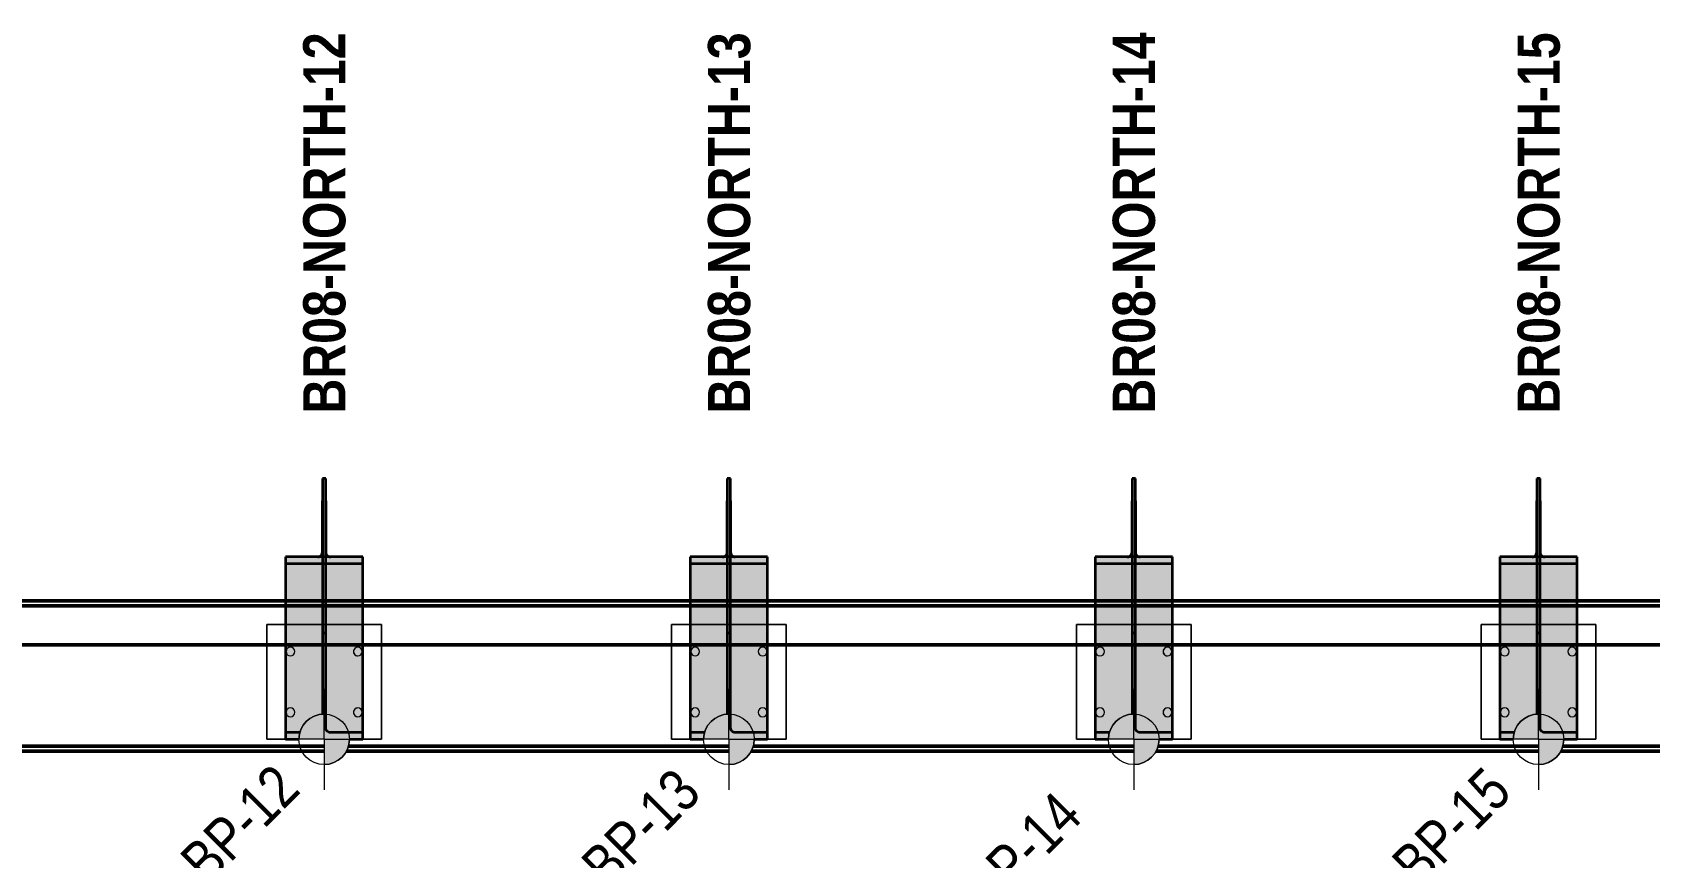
# Model space of a CAD drawing. Header units: metres. Extents: x 4 to 45, y -1 to 1222.
# Drawn here: x 21.831 to 26.626, y 1211.758 to 1214.203 of the extents above; entities that cross this region are included whole.
import ezdxf

# ---------------------------------------------------------------- set-up
doc = ezdxf.new("R2010")
doc.units = ezdxf.units.M
for name, color, linetype, lineweight in [('A-ANNO-NOTE', 7, 'Continuous', 9), ('A-GENM', 7, 'Continuous', 35), ('A-GENM-IDEN', 7, 'Continuous', 18), ('A-WALL', 7, 'Continuous', 50), ('S-FNDN-IDEN', 7, 'Continuous', 18), ('S-FSTN', 7, 'Continuous', 18)]:
    doc.layers.add(name, color=color, linetype=linetype, lineweight=lineweight)
doc.styles.add('Arial Narrow_4', font='ARIALN.TTF', dxfattribs={"height": 0.125})
doc.styles.add('Arial Narrow_B_1', font='ARIALNB.TTF', dxfattribs={"height": 0.125})

# ---------------------------------------------------------------- blocks, each defined once
blk = doc.blocks.new('North_Wall - North_Wall-6845343-DRG-2873221 - NORTHERN SCREEN POST - PLAN')
at = {"layer": 'A-WALL'}
for p, q in [((200.8685, 1234.7241), (233.8422, 1237.6089)), ((233.8422, 1237.6088), (200.8685, 1234.724)), ((233.846, 1237.5942), (200.8698, 1234.7091)), ((233.8757, 1237.4813), (200.8798, 1234.5945)), ((233.8757, 1237.4812), (200.8798, 1234.5945)), ((217.8862, 1235.7662), (216.7569, 1235.6674)), ((217.8862, 1235.7662), (216.757, 1235.6674)), ((216.7616, 1235.6829), (217.8849, 1235.7812)), ((216.6909, 1235.6617), (215.5616, 1235.5629)), ((216.6909, 1235.6616), (215.5616, 1235.5628)), ((215.5662, 1235.5783), (216.6896, 1235.6766)), ((215.4955, 1235.5571), (214.3662, 1235.4583)), ((215.4955, 1235.557), (214.3662, 1235.4582)), ((214.3708, 1235.4737), (215.4942, 1235.572)), ((214.3001, 1235.4525), (213.1708, 1235.3537)), ((214.3001, 1235.4524), (213.1708, 1235.3536)), ((213.1754, 1235.3692), (214.2988, 1235.4674)), ((211.9801, 1235.2646), (213.1034, 1235.3629)), ((213.1047, 1235.3478), (211.9754, 1235.249)), ((213.1047, 1235.3479), (211.9755, 1235.2491))]:
    blk.add_line(p, q, dxfattribs=at)
blk = doc.blocks.new('BR08_GEN_POST_0 - 610UB_BASE-V4-DRG-2873221 - NORTHERN SCREEN POST - PLAN')
at = {"layer": 'A-GENM', "true_color": 0xc0c0c0}
for points in [[(0.005, 0.7066), (0.005, 0.7721), (-0.005, 0.7721), (-0.005, 0.7066)], [(0.019, 0.5402), (0.0159, 0.5406), (0.0129, 0.5416), (0.0103, 0.5432), (0.0081, 0.5453), (0.0064, 0.5478), (0.0054, 0.5506), (0.005, 0.5536), (0.005, 0.7066), (-0.005, 0.7066), (-0.0054, 0.5506), (-0.0064, 0.5478), (-0.0081, 0.5453), (-0.0103, 0.5432), (-0.0129, 0.5416), (-0.0159, 0.5406), (-0.019, 0.5402)], [(0.1145, 0.5209), (0.1145, 0.5402), (-0.1145, 0.5402), (-0.1145, 0.5209)], [(0.1145, 0), (0.1145, 0.5209), (-0.1145, 0.5209), (-0.1145, 0), (-0.075, 0), (-0.0746, 0.0082), (-0.0732, 0.0163), (-0.071, 0.0242), (-0.0679, 0.0318), (-0.064, 0.0391), (-0.0594, 0.0458), (-0.054, 0.0521), (-0.048, 0.0576), (-0.0414, 0.0625), (-0.0343, 0.0667), (-0.0268, 0.0701), (-0.019, 0.0726), (-0.0109, 0.0742), (-0.0027, 0.0749), (0, 0.0746), (0, 0), (0.075, 0)]]:
    blk.add_hatch(color=9, dxfattribs=at).paths.add_polyline_path(points)
at = {"layer": 'A-GENM'}
for p, q in [((0.005, 0.7724), (-0.005, 0.7724)), ((-0.005, 0.7724), (-0.005, 0.7066)), ((-0.005, 0.771), (-0.005, 0.3148)), ((0.005, 0.7066), (0.005, 0.7724)), ((0.005, 0.3148), (0.005, 0.771)), ((-0.005, 0.5536), (-0.005, 0.7066)), ((0.005, 0.7066), (0.005, 0.5536)), ((-0.019, 0.5402), (-0.1145, 0.5402)), ((-0.1145, 0.5402), (-0.1145, 0.5209)), ((-0.1145, 0.5402), (-0.1145, 0.0199)), ((0.019, 0.5402), (-0.019, 0.5402)), ((0.1145, 0.5402), (0.019, 0.5402)), ((0.1145, 0.5209), (0.1145, 0.5402)), ((0.1145, 0.0199), (0.1145, 0.5402)), ((-0.1145, 0.5209), (0.1145, 0.5209)), ((-0.1145, 0.5209), (-0.1145, 0)), ((0.1145, 0), (0.1145, 0.5209)), ((-0.005, 0.3148), (-0.005, 0.0748)), ((0.005, 0.3148), (-0.005, 0.3148)), ((0.005, 0.0341), (0.005, 0.3148)), ((-0.1145, 0.0199), (-0.1145, 0)), ((-0.0723, 0.0199), (-0.1145, 0.0199)), ((-0.1145, 0), (-0.075, 0)), ((0.1145, 0.0199), (0.019, 0.0199)), ((0.075, 0), (0.1145, 0)), ((0.1145, 0), (0.1145, 0.0199))]:
    blk.add_line(p, q, dxfattribs=at)
at = {"layer": 'A-GENM', "flags": 128}
for points in [[(-0.019, 0.5402), (-0.0159, 0.5406), (-0.0129, 0.5416), (-0.0103, 0.5432), (-0.0081, 0.5453), (-0.0064, 0.5478), (-0.0054, 0.5506), (-0.005, 0.5536)], [(0.005, 0.5536), (0.0054, 0.5506), (0.0064, 0.5478), (0.0081, 0.5453), (0.0103, 0.5432), (0.0129, 0.5416), (0.0159, 0.5406), (0.019, 0.5402)], [(0.019, 0.0199), (0.0159, 0.0203), (0.0129, 0.0213), (0.0103, 0.023), (0.0081, 0.0253), (0.0064, 0.028), (0.0054, 0.031), (0.005, 0.0341)]]:
    blk.add_lwpolyline(points, dxfattribs=at)
blk = doc.blocks.new('BR08_GEN_POST_0 - 610UB_BASE-V1-DRG-2873221 - NORTHERN SCREEN POST - PLAN')
at = {"layer": 'A-GENM', "true_color": 0xc0c0c0}
for points in [[(0.005, 0.7066), (0.005, 0.7721), (-0.005, 0.7721), (-0.005, 0.7066)], [(0.019, 0.5402), (0.0159, 0.5406), (0.0129, 0.5416), (0.0103, 0.5432), (0.0081, 0.5453), (0.0064, 0.5478), (0.0054, 0.5506), (0.005, 0.5536), (0.005, 0.7066), (-0.005, 0.7066), (-0.0054, 0.5506), (-0.0064, 0.5478), (-0.0081, 0.5453), (-0.0103, 0.5432), (-0.0129, 0.5416), (-0.0159, 0.5406), (-0.019, 0.5402)], [(0.1145, 0.5209), (0.1145, 0.5402), (-0.1145, 0.5402), (-0.1145, 0.5209)], [(0.1145, 0), (0.1145, 0.5209), (-0.1145, 0.5209), (-0.1145, 0), (-0.075, 0), (-0.0746, 0.0082), (-0.0732, 0.0163), (-0.071, 0.0242), (-0.0679, 0.0318), (-0.064, 0.0391), (-0.0594, 0.0458), (-0.054, 0.0521), (-0.048, 0.0576), (-0.0414, 0.0625), (-0.0343, 0.0667), (-0.0268, 0.0701), (-0.019, 0.0726), (-0.0109, 0.0742), (-0.001, 0.075), (0, 0.0746), (0, 0), (0.075, 0)]]:
    blk.add_hatch(color=9, dxfattribs=at).paths.add_polyline_path(points)
at = {"layer": 'A-GENM'}
for p, q in [((0.005, 0.7724), (-0.005, 0.7724)), ((-0.005, 0.7724), (-0.005, 0.7066)), ((-0.005, 0.771), (-0.005, 0.3148)), ((0.005, 0.7066), (0.005, 0.7724)), ((0.005, 0.3148), (0.005, 0.771)), ((-0.005, 0.5536), (-0.005, 0.7066)), ((0.005, 0.7066), (0.005, 0.5536)), ((-0.019, 0.5402), (-0.1145, 0.5402)), ((-0.1145, 0.5402), (-0.1145, 0.5209)), ((-0.1145, 0.5402), (-0.1145, 0.0199)), ((0.019, 0.5402), (-0.019, 0.5402)), ((0.1145, 0.5402), (0.019, 0.5402)), ((0.1145, 0.5209), (0.1145, 0.5402)), ((0.1145, 0.0199), (0.1145, 0.5402)), ((-0.1145, 0.5209), (0.1145, 0.5209)), ((-0.1145, 0.5209), (-0.1145, 0)), ((0.1145, 0), (0.1145, 0.5209)), ((-0.005, 0.3148), (-0.005, 0.0748)), ((0.005, 0.3148), (-0.005, 0.3148)), ((0.005, 0.0341), (0.005, 0.3148)), ((-0.1145, 0.0199), (-0.1145, 0)), ((-0.0723, 0.0199), (-0.1145, 0.0199)), ((-0.1145, 0), (-0.075, 0)), ((0.1145, 0.0199), (0.019, 0.0199)), ((0.075, 0), (0.1145, 0)), ((0.1145, 0), (0.1145, 0.0199))]:
    blk.add_line(p, q, dxfattribs=at)
at = {"layer": 'A-GENM', "flags": 128}
for points in [[(-0.019, 0.5402), (-0.0159, 0.5406), (-0.0129, 0.5416), (-0.0103, 0.5432), (-0.0081, 0.5453), (-0.0064, 0.5478), (-0.0054, 0.5506), (-0.005, 0.5536)], [(0.005, 0.5536), (0.0054, 0.5506), (0.0064, 0.5478), (0.0081, 0.5453), (0.0103, 0.5432), (0.0129, 0.5416), (0.0159, 0.5406), (0.019, 0.5402)], [(0.019, 0.0199), (0.0159, 0.0203), (0.0129, 0.0213), (0.0103, 0.023), (0.0081, 0.0253), (0.0064, 0.028), (0.0054, 0.031), (0.005, 0.0341)]]:
    blk.add_lwpolyline(points, dxfattribs=at)
blk = doc.blocks.new('BR08_GEN_POST_0 - 610UB_BASE-V5-DRG-2873221 - NORTHERN SCREEN POST - PLAN')
at = {"layer": 'A-GENM', "true_color": 0xc0c0c0}
for points in [[(0.005, 0.7066), (0.005, 0.7721), (-0.005, 0.7721), (-0.005, 0.7066)], [(0.019, 0.5402), (0.0159, 0.5406), (0.0129, 0.5416), (0.0103, 0.5432), (0.0081, 0.5453), (0.0064, 0.5478), (0.0054, 0.5506), (0.005, 0.5536), (0.005, 0.7066), (-0.005, 0.7066), (-0.0054, 0.5506), (-0.0064, 0.5478), (-0.0081, 0.5453), (-0.0103, 0.5432), (-0.0129, 0.5416), (-0.0159, 0.5406), (-0.019, 0.5402)], [(0.1145, 0.5209), (0.1145, 0.5402), (-0.1145, 0.5402), (-0.1145, 0.5209)], [(0.1145, 0), (0.1145, 0.5209), (-0.1145, 0.5209), (-0.1145, 0), (-0.075, 0), (-0.0746, 0.0082), (-0.0732, 0.0163), (-0.071, 0.0242), (-0.0679, 0.0318), (-0.064, 0.0391), (-0.0594, 0.0458), (-0.054, 0.0521), (-0.048, 0.0576), (-0.0414, 0.0625), (-0.0343, 0.0667), (-0.0268, 0.0701), (-0.019, 0.0726), (-0.0109, 0.0742), (-0.0027, 0.0749), (0, 0.0746), (0, 0), (0.1009, 0)]]:
    blk.add_hatch(color=9, dxfattribs=at).paths.add_polyline_path(points)
at = {"layer": 'A-GENM'}
for p, q in [((0.005, 0.7724), (-0.005, 0.7724)), ((-0.005, 0.7724), (-0.005, 0.7066)), ((-0.005, 0.771), (-0.005, 0.3148)), ((0.005, 0.7066), (0.005, 0.7724)), ((0.005, 0.3148), (0.005, 0.771)), ((-0.005, 0.5536), (-0.005, 0.7066)), ((0.005, 0.7066), (0.005, 0.5536)), ((-0.019, 0.5402), (-0.1145, 0.5402)), ((-0.1145, 0.5402), (-0.1145, 0.5209)), ((-0.1145, 0.5402), (-0.1145, 0.0199)), ((0.019, 0.5402), (-0.019, 0.5402)), ((0.1145, 0.5402), (0.019, 0.5402)), ((0.1145, 0.5209), (0.1145, 0.5402)), ((0.1145, 0.0199), (0.1145, 0.5402)), ((-0.1145, 0.5209), (0.1145, 0.5209)), ((-0.1145, 0.5209), (-0.1145, 0)), ((0.1145, 0), (0.1145, 0.5209)), ((-0.005, 0.3148), (-0.005, 0.0748)), ((0.005, 0.3148), (-0.005, 0.3148)), ((0.005, 0.0341), (0.005, 0.3148)), ((-0.1145, 0.0199), (-0.1145, 0)), ((-0.0723, 0.0199), (-0.1145, 0.0199)), ((-0.1145, 0), (-0.075, 0)), ((0.1145, 0.0199), (0.019, 0.0199)), ((0.075, 0), (0.1145, 0)), ((0.1145, 0), (0.1145, 0.0199))]:
    blk.add_line(p, q, dxfattribs=at)
at = {"layer": 'A-GENM', "flags": 128}
for points in [[(-0.019, 0.5402), (-0.0159, 0.5406), (-0.0129, 0.5416), (-0.0103, 0.5432), (-0.0081, 0.5453), (-0.0064, 0.5478), (-0.0054, 0.5506), (-0.005, 0.5536)], [(0.005, 0.5536), (0.0054, 0.5506), (0.0064, 0.5478), (0.0081, 0.5453), (0.0103, 0.5432), (0.0129, 0.5416), (0.0159, 0.5406), (0.019, 0.5402)], [(0.019, 0.0199), (0.0159, 0.0203), (0.0129, 0.0213), (0.0103, 0.023), (0.0081, 0.0253), (0.0064, 0.028), (0.0054, 0.031), (0.005, 0.0341)]]:
    blk.add_lwpolyline(points, dxfattribs=at)
blk = doc.blocks.new('BR08_GEN_POST_0 - 610UB_BASE-V6-DRG-2873221 - NORTHERN SCREEN POST - PLAN')
at = {"layer": 'A-GENM', "true_color": 0xc0c0c0}
for points in [[(0.005, 0.7066), (0.005, 0.7721), (-0.005, 0.7721), (-0.005, 0.7066)], [(0.019, 0.5402), (0.0159, 0.5406), (0.0129, 0.5416), (0.0103, 0.5432), (0.0081, 0.5453), (0.0064, 0.5478), (0.0054, 0.5506), (0.005, 0.5536), (0.005, 0.7066), (-0.005, 0.7066), (-0.0054, 0.5506), (-0.0064, 0.5478), (-0.0081, 0.5453), (-0.0103, 0.5432), (-0.0129, 0.5416), (-0.0159, 0.5406), (-0.019, 0.5402)], [(0.1145, 0.5209), (0.1145, 0.5402), (-0.1145, 0.5402), (-0.1145, 0.5209)], [(0.1145, 0), (0.1145, 0.5209), (-0.1145, 0.5209), (-0.1145, 0), (-0.075, 0), (-0.0746, 0.0082), (-0.0732, 0.0163), (-0.071, 0.0242), (-0.0679, 0.0318), (-0.064, 0.0391), (-0.0594, 0.0458), (-0.054, 0.0521), (-0.048, 0.0576), (-0.0414, 0.0625), (-0.0343, 0.0667), (-0.0268, 0.0701), (-0.019, 0.0726), (-0.0109, 0.0742), (-0.0027, 0.0749), (0, 0.0746), (0, 0), (0.075, 0)]]:
    blk.add_hatch(color=9, dxfattribs=at).paths.add_polyline_path(points)
at = {"layer": 'A-GENM'}
for p, q in [((0.005, 0.7724), (-0.005, 0.7724)), ((-0.005, 0.7724), (-0.005, 0.7066)), ((-0.005, 0.771), (-0.005, 0.3148)), ((0.005, 0.7066), (0.005, 0.7724)), ((0.005, 0.3148), (0.005, 0.771)), ((-0.005, 0.5536), (-0.005, 0.7066)), ((0.005, 0.7066), (0.005, 0.5536)), ((-0.019, 0.5402), (-0.1145, 0.5402)), ((-0.1145, 0.5402), (-0.1145, 0.5209)), ((-0.1145, 0.5402), (-0.1145, 0.0199)), ((0.019, 0.5402), (-0.019, 0.5402)), ((0.1145, 0.5402), (0.019, 0.5402)), ((0.1145, 0.5209), (0.1145, 0.5402)), ((0.1145, 0.0199), (0.1145, 0.5402)), ((-0.1145, 0.5209), (0.1145, 0.5209)), ((-0.1145, 0.5209), (-0.1145, 0)), ((0.1145, 0), (0.1145, 0.5209)), ((-0.005, 0.3148), (-0.005, 0.0748)), ((0.005, 0.3148), (-0.005, 0.3148)), ((0.005, 0.0341), (0.005, 0.3148)), ((-0.1145, 0.0199), (-0.1145, 0)), ((-0.0723, 0.0199), (-0.1145, 0.0199)), ((-0.1145, 0), (-0.075, 0)), ((0.1145, 0.0199), (0.019, 0.0199)), ((0.075, 0), (0.1145, 0)), ((0.1145, 0), (0.1145, 0.0199))]:
    blk.add_line(p, q, dxfattribs=at)
at = {"layer": 'A-GENM', "flags": 128}
for points in [[(-0.019, 0.5402), (-0.0159, 0.5406), (-0.0129, 0.5416), (-0.0103, 0.5432), (-0.0081, 0.5453), (-0.0064, 0.5478), (-0.0054, 0.5506), (-0.005, 0.5536)], [(0.005, 0.5536), (0.0054, 0.5506), (0.0064, 0.5478), (0.0081, 0.5453), (0.0103, 0.5432), (0.0129, 0.5416), (0.0159, 0.5406), (0.019, 0.5402)], [(0.019, 0.0199), (0.0159, 0.0203), (0.0129, 0.0213), (0.0103, 0.023), (0.0081, 0.0253), (0.0064, 0.028), (0.0054, 0.031), (0.005, 0.0341)]]:
    blk.add_lwpolyline(points, dxfattribs=at)
blk = doc.blocks.new('Canopy Post Column Base Plate-4 Hole - 25mm-V18-DRG-2873221 - NORTHERN SCREEN POST - PLAN')
at = {"layer": 'S-FSTN'}
for p, q in [((0.17, 0.17), (-0.17, 0.17)), ((-0.17, 0.17), (-0.17, 0.075)), ((-0.17, 0.075), (-0.17, 0.17)), ((-0.17, 0.17), (0.17, 0.17)), ((0.17, -0.17), (0.17, 0.17)), ((0.17, 0.17), (0.17, -0.17)), ((-0.17, -0.075), (-0.17, -0.17)), ((-0.17, -0.17), (-0.17, -0.075)), ((-0.17, -0.17), (0.17, -0.17)), ((0.17, -0.17), (-0.17, -0.17))]:
    blk.add_line(p, q, dxfattribs=at)
for centre, start, end in [((-0.09, 0.1), 0, 180), ((-0.09, 0.1), 0, 180), ((-0.09, 0.1), 180, 360), ((-0.09, 0.1), 180, 360), ((0.09, 0.1), 0, 180), ((0.09, 0.1), 0, 180), ((0.09, 0.1), 180, 360), ((0.09, 0.1), 180, 360), ((-0.09, -0.1), 0, 180), ((-0.09, -0.1), 360, 180), ((0.09, -0.1), 0, 180), ((0.09, -0.1), 360, 180), ((-0.09, -0.1), 180, 360), ((-0.09, -0.1), 180, 360), ((0.09, -0.1), 180, 360), ((0.09, -0.1), 180, 360)]:
    blk.add_arc(centre, 0.013, start, end, dxfattribs=at)

msp = doc.modelspace()

# ---------------------------------------------------------------- hatches: boundary and pattern name
at = {"layer": 'A-ANNO-NOTE', "lineweight": 5, "true_color": 0x808080}
for points in [[(22.6212, 1212.1087), (22.6962, 1212.1087), (22.6962, 1212.1837), (22.688, 1212.1832), (22.6799, 1212.1819), (22.672, 1212.1796), (22.6643, 1212.1766), (22.6571, 1212.1727), (22.6503, 1212.168), (22.6441, 1212.1627), (22.6385, 1212.1566), (22.6336, 1212.15), (22.6295, 1212.143), (22.6261, 1212.1355), (22.6236, 1212.1276), (22.622, 1212.1196), (22.6212, 1212.1114)], [(23.8211, 1212.1087), (23.8961, 1212.1087), (23.8961, 1212.1837), (23.8879, 1212.1832), (23.8798, 1212.1819), (23.8719, 1212.1796), (23.8643, 1212.1766), (23.8571, 1212.1727), (23.8503, 1212.168), (23.8441, 1212.1627), (23.8385, 1212.1566), (23.8336, 1212.15), (23.8294, 1212.143), (23.8261, 1212.1355), (23.8236, 1212.1276), (23.8219, 1212.1196), (23.8212, 1212.1114)], [(25.0211, 1212.1087), (25.0961, 1212.1087), (25.0961, 1212.1837), (25.0879, 1212.1832), (25.0798, 1212.1819), (25.0718, 1212.1796), (25.0642, 1212.1766), (25.057, 1212.1727), (25.0502, 1212.168), (25.044, 1212.1627), (25.0384, 1212.1566), (25.0335, 1212.15), (25.0294, 1212.143), (25.026, 1212.1355), (25.0235, 1212.1276), (25.0219, 1212.1196), (25.0211, 1212.1114)], [(26.296, 1212.1087), (26.296, 1212.1837), (26.2878, 1212.1832), (26.2797, 1212.1819), (26.2718, 1212.1796), (26.2642, 1212.1766), (26.2569, 1212.1727), (26.2502, 1212.168), (26.244, 1212.1627), (26.2384, 1212.1566), (26.2335, 1212.15), (26.2293, 1212.143), (26.226, 1212.1355), (26.2234, 1212.1276), (26.2218, 1212.1196), (26.2211, 1212.1114), (26.221, 1212.1087), (26.2276, 1212.1087)], [(22.6962, 1212.0337), (22.7044, 1212.0341), (22.7125, 1212.0355), (22.7204, 1212.0377), (22.728, 1212.0408), (22.7353, 1212.0446), (22.742, 1212.0493), (22.7482, 1212.0547), (22.7538, 1212.0607), (22.7587, 1212.0673), (22.7629, 1212.0744), (22.7662, 1212.0819), (22.7687, 1212.0897), (22.7704, 1212.0977), (22.7711, 1212.1059), (22.7712, 1212.1087), (22.6962, 1212.1087), (22.6962, 1212.0876)], [(23.8961, 1212.0337), (23.9043, 1212.0341), (23.9124, 1212.0355), (23.9203, 1212.0377), (23.928, 1212.0408), (23.9352, 1212.0446), (23.942, 1212.0493), (23.9482, 1212.0547), (23.9538, 1212.0607), (23.9587, 1212.0673), (23.9628, 1212.0744), (23.9662, 1212.0819), (23.9687, 1212.0897), (23.9703, 1212.0977), (23.9711, 1212.1059), (23.9711, 1212.1087), (23.8961, 1212.1087), (23.8961, 1212.0876)], [(25.0961, 1212.0337), (25.1043, 1212.0341), (25.1124, 1212.0355), (25.1203, 1212.0377), (25.1279, 1212.0408), (25.1351, 1212.0446), (25.1419, 1212.0493), (25.1483, 1212.0548), (25.1537, 1212.0607), (25.1586, 1212.0673), (25.1628, 1212.0744), (25.1661, 1212.0819), (25.1686, 1212.0897), (25.1703, 1212.0977), (25.171, 1212.1059), (25.1711, 1212.1087), (25.0961, 1212.1087), (25.0961, 1212.0876)], [(26.296, 1212.0337), (26.3042, 1212.0341), (26.3123, 1212.0355), (26.3202, 1212.0377), (26.3278, 1212.0408), (26.3351, 1212.0446), (26.3418, 1212.0493), (26.3481, 1212.0547), (26.3537, 1212.0607), (26.3586, 1212.0673), (26.3627, 1212.0744), (26.3661, 1212.0819), (26.3686, 1212.0897), (26.3702, 1212.0977), (26.371, 1212.1059), (26.371, 1212.1087), (26.296, 1212.1087), (26.296, 1212.0876)]]:
    msp.add_hatch(color=8, dxfattribs=at).paths.add_polyline_path(points)

# ---------------------------------------------------------------- linework, layer by layer
at = {"layer": 'A-ANNO-NOTE', "color": 8, "lineweight": 18, "true_color": 0x808080}
for p, q in [((22.6962, 1212.1087), (22.6962, 1212.2587)), ((23.8961, 1212.1087), (23.8961, 1212.2587)), ((25.0961, 1212.1087), (25.0961, 1212.2587)), ((26.296, 1212.1087), (26.296, 1212.2587)), ((22.6962, 1212.1087), (22.5462, 1212.1087)), ((22.6962, 1212.1087), (22.6962, 1211.9587)), ((22.6962, 1212.1087), (22.8462, 1212.1087)), ((23.8961, 1212.1087), (23.7461, 1212.1087)), ((23.8961, 1212.1087), (23.8961, 1211.9587)), ((23.8961, 1212.1087), (24.0461, 1212.1087)), ((25.0961, 1212.1087), (24.9461, 1212.1087)), ((25.0961, 1212.1087), (25.0961, 1211.9587)), ((25.0961, 1212.1087), (25.2461, 1212.1087)), ((26.296, 1212.1087), (26.146, 1212.1087)), ((26.296, 1212.1087), (26.296, 1211.9587)), ((26.296, 1212.1087), (26.446, 1212.1087))]:
    msp.add_line(p, q, dxfattribs=at)
for centre in [(22.6962, 1212.1087), (23.8961, 1212.1087), (25.0961, 1212.1087), (26.296, 1212.1087)]:
    msp.add_circle(centre, 0.075, dxfattribs=at)
for centre, start, end in [((22.6962, 1212.1087), 90, 180), ((23.8961, 1212.1087), 90, 180), ((25.0961, 1212.1087), 90, 180), ((26.296, 1212.1087), 90, 180), ((22.6962, 1212.1087), 270, 0), ((23.8961, 1212.1087), 270, 0), ((25.0961, 1212.1087), 270, 360), ((26.296, 1212.1087), 270, 0)]:
    msp.add_arc(centre, 0.075, start, end, dxfattribs=at)

# ---------------------------------------------------------------- block references
at = {"layer": 'A-GENM'}
for name, p in [('BR08_GEN_POST_0 - 610UB_BASE-V6-DRG-2873221 - NORTHERN SCREEN POST - PLAN', (22.6962, 1212.1087)), ('BR08_GEN_POST_0 - 610UB_BASE-V5-DRG-2873221 - NORTHERN SCREEN POST - PLAN', (23.8961, 1212.1087)), ('BR08_GEN_POST_0 - 610UB_BASE-V1-DRG-2873221 - NORTHERN SCREEN POST - PLAN', (25.0961, 1212.1087)), ('BR08_GEN_POST_0 - 610UB_BASE-V4-DRG-2873221 - NORTHERN SCREEN POST - PLAN', (26.296, 1212.1087))]:
    msp.add_blockref(name, p, dxfattribs=at)
at = {"layer": 'A-WALL', "rotation": 355.0000000000001}
msp.add_blockref('North_Wall - North_Wall-6845343-DRG-2873221 - NORTHERN SCREEN POST - PLAN', (-297.2653, 0), dxfattribs=at)
at = {"layer": 'S-FSTN'}
for p, rotation in [((22.6962, 1212.2787), 89.99999989498245), ((23.8961, 1212.2787), 89.99999989498332), ((25.0961, 1212.2787), 89.99999989498245), ((26.296, 1212.2787), 89.99999989490513)]:
    msp.add_blockref('Canopy Post Column Base Plate-4 Hole - 25mm-V18-DRG-2873221 - NORTHERN SCREEN POST - PLAN', p, dxfattribs=dict(at, rotation=rotation))

# ---------------------------------------------------------------- next in the draw order: texts
at = {"layer": 'A-GENM-IDEN', "lineweight": 9, "char_height": 0.125, "attachment_point": 1, "rotation": 90, "style": 'Arial Narrow_B_1', "bg_fill": 3, "box_fill_scale": 1, "bg_fill_color": 256, "bg_fill_true_color": 13158600, "bg_fill_transparency": 0}
for s, insert in [('BR08-NORTH-12', (22.6341, 1213.0738)), ('BR08-NORTH-13', (23.8341, 1213.0738)), ('BR08-NORTH-14', (25.034, 1213.0738)), ('BR08-NORTH-15', (26.234, 1213.0738))]:
    msp.add_mtext(s, dxfattribs=dict(at, insert=insert))
at = {"layer": 'S-FNDN-IDEN', "lineweight": 9, "char_height": 0.125, "attachment_point": 1, "rotation": 45, "style": 'Arial Narrow_4', "bg_fill": 3, "box_fill_scale": 1, "bg_fill_color": 256, "bg_fill_true_color": 13158600, "bg_fill_transparency": 0}
for s, insert in [('SOP-BP-12', (22.0137, 1211.5139)), ('SOP-BP-13', (23.202, 1211.5023)), ('SOP-BP-15', (25.605, 1211.5054)), ('SOP-BP-14', (24.333, 1211.4333))]:
    msp.add_mtext(s, dxfattribs=dict(at, insert=insert))

doc.saveas('drawing.dxf')
